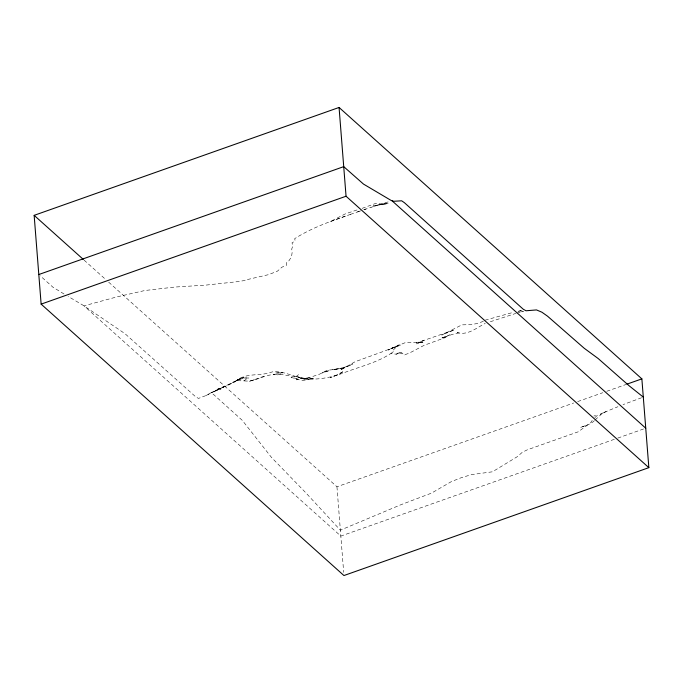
<?xml version="1.0" encoding="UTF-8"?>
<svg xmlns="http://www.w3.org/2000/svg" width="683" height="683" viewBox="0 0 683 683"><rect width="100%" height="100%" fill="white"/><g stroke="black" fill="none" stroke-linecap="round" stroke-linejoin="round"><path stroke-width="0.51" stroke-dasharray="3.42 2.56" d="M590.462 422.99L592.221 420.438M393.323 350.029L398.18 345.052L400.819 345.094L393.186 348.014L398.18 345.052M594.406 420.668C590.701 424.442 585.16 425.62 580.371 427.498L588.012 424.715L578.125 431.844L527.31 449.824L522.282 452.308L517.398 456.62L492.469 471.799L471.799 474.565L461.588 477.571L451.454 481.566L431.468 493.143L401.041 504.669L340.365 530.17L305.864 492.836L271.51 457.448L242.303 420.369L213.984 394.876L211.167 392.682L206.146 395.491L198.497 398.411L195.731 396.857L124.998 333.68L83.326 305.421L68.138 296.396M595.098 419.96L602.756 412.967L617.936 406.718M594.893 417.637L597.676 415.025L593.826 416.041M244.121 380.866C254.733 382.42 264.201 374.404 274.984 374.532L272.372 374.856L280.201 374.369L298.744 377.153L296.081 376.154L301.502 378.587L306.752 378.98L314.547 378.083C300.751 382.113 286.758 370.075 272.218 371.902C260.471 376.615 246.64 372.261 236.275 380.747L243.916 378.015L249.141 378.006L241.278 377.964L233.774 382.053L238.777 379.33L236.25 380.662L244.121 380.866L246.554 378.877M296.098 376.606L298.531 374.634M483.402 321.087C476.965 324.63 469.119 324.707 461.913 324.852L441.816 335.046L454.494 329.821L416.348 343.003L424.143 342.157L405.856 342.422L385.605 350.618L355.134 361.717L340.108 370.092L345.154 367.616L332.271 369.785L340.006 368.521L347.69 366.31L352.727 363.945C345.026 368.658 335.712 369.315 327.037 370.323L319.533 374.182L306.787 378.433L309.382 377.912L301.544 378.194L296.448 379.85L298.975 379.082L291.009 377.332L301.707 380.533L309.433 379.526L301.502 378.587C316.246 380.422 331.707 377.776 345.419 372.201C360.786 366.404 377.093 362.553 390.958 353.435L396.242 354.212L398.735 352.394L401.322 352.419L404.165 354.964L409.245 353.162L424.288 345.248L444.599 337.854L449.593 334.875L441.978 338.034L452.146 334.439L459.864 332.655L457.226 332.638C467.727 335.686 476.503 327.857 485.254 323.375M390.958 353.435L393.399 351.668M206.146 395.491L223.708 386.698L218.645 389.011L228.771 384.93L238.802 379.338M233.808 382.292L241.321 377.861M231.23 383.334L226.227 386.066L216.059 389.669M602.756 412.967L600.22 414.257L607.819 410.876M390.676 348.911L398.266 345.47L388.175 350.046L393.22 347.758M236.335 380.807L243.916 377.229L211.167 392.682L221.309 388.738L213.694 391.513L216.221 390.539M641.61 397.737L622.998 404.635M345.41 216.169C327.823 222.171 310.415 228.677 294.723 238.623L295.133 240.911L291.957 242.917L293.033 245.197L291.675 249.235L292.324 251.173L291.521 256.808L288.9 260.812L286.297 262.844L286.655 265.158L281.874 267.224L277.486 271.108L268.82 274.583L247.024 279.637L246.751 280.218L236.549 281.772L205.737 285.127L174.728 287.065L144.864 290.514L117.271 296.789L83.983 305.856L340.826 536.087L614.41 439.28M251.925 380.533L254.477 379.62M249.389 381.421L264.637 376.026M277.605 374.941L282.685 373.149M396.242 354.212L401.322 352.419M108.657 282.139L336.95 486.766L573.66 403.004M577.673 401.587L602.748 392.708M606.76 391.291L625.816 384.546M617.791 438.085L644.052 428.796M350.345 214.419L360.59 210.876M360.701 210.816L355.587 212.584M366.097 208.938L363.86 209.715M363.979 209.707L378.399 204.917L386.151 203.56L373.251 205.89L388.781 203.432L381.003 204.55M490.343 321.736L515.81 313.42M350.652 214.317L330.102 221.693L345.18 213.941L358.413 209.485M362.152 208.341L375.693 203.423L383.615 204.183M485.075 320.207L513.701 312.225M516.826 313.113L523.793 311.252M388.175 201.912L370.929 207.273M442.114 337.872L447.228 336.531M518.004 311.465L520.898 310.774L518.303 311.363M520.907 311.875L522.965 311.431M518.636 311.106L523.451 310.15M337.428 368.871L332.271 369.785M398.735 352.394L404.165 354.964M64.014 293.963L52.967 287.227L40.229 275.812M301.365 377.187L304.131 379.236M84.086 260.112L105.489 279.296M336.95 486.766L343.686 572.38M342.806 371.834L337.82 374.805L330.179 377.588L337.82 374.805L335.259 375.795L342.806 371.834M421.428 341.449L416.408 344.061L423.981 340.347L421.428 341.449M324.579 371.902L322.026 372.986L329.684 370.451L324.579 371.902M280.132 372.858L274.925 373.029L282.736 372.807L280.132 372.858"/><path stroke-width="1.02" d="M34.15 215.35L339.067 107.462L641.866 378.869L648.85 467.65L343.933 575.538L41.134 304.131L34.15 215.35L83.292 259.403M38.811 274.532L343.728 166.643L363.501 184.094L391.103 200.426L393.775 201.272L401.655 200.802L404.413 202.706L523.289 309.262L526.047 310.765L536.505 309.928L541.926 312.216L547.51 316.169L584.213 348.262L598.18 358.532L629.256 385.886L643.301 397.105M41.134 304.131L346.05 196.234L648.85 467.65M626.815 384.196L641.866 378.869M391.931 200.691L645.742 428.19M339.067 107.462L346.05 196.234"/></g></svg>
